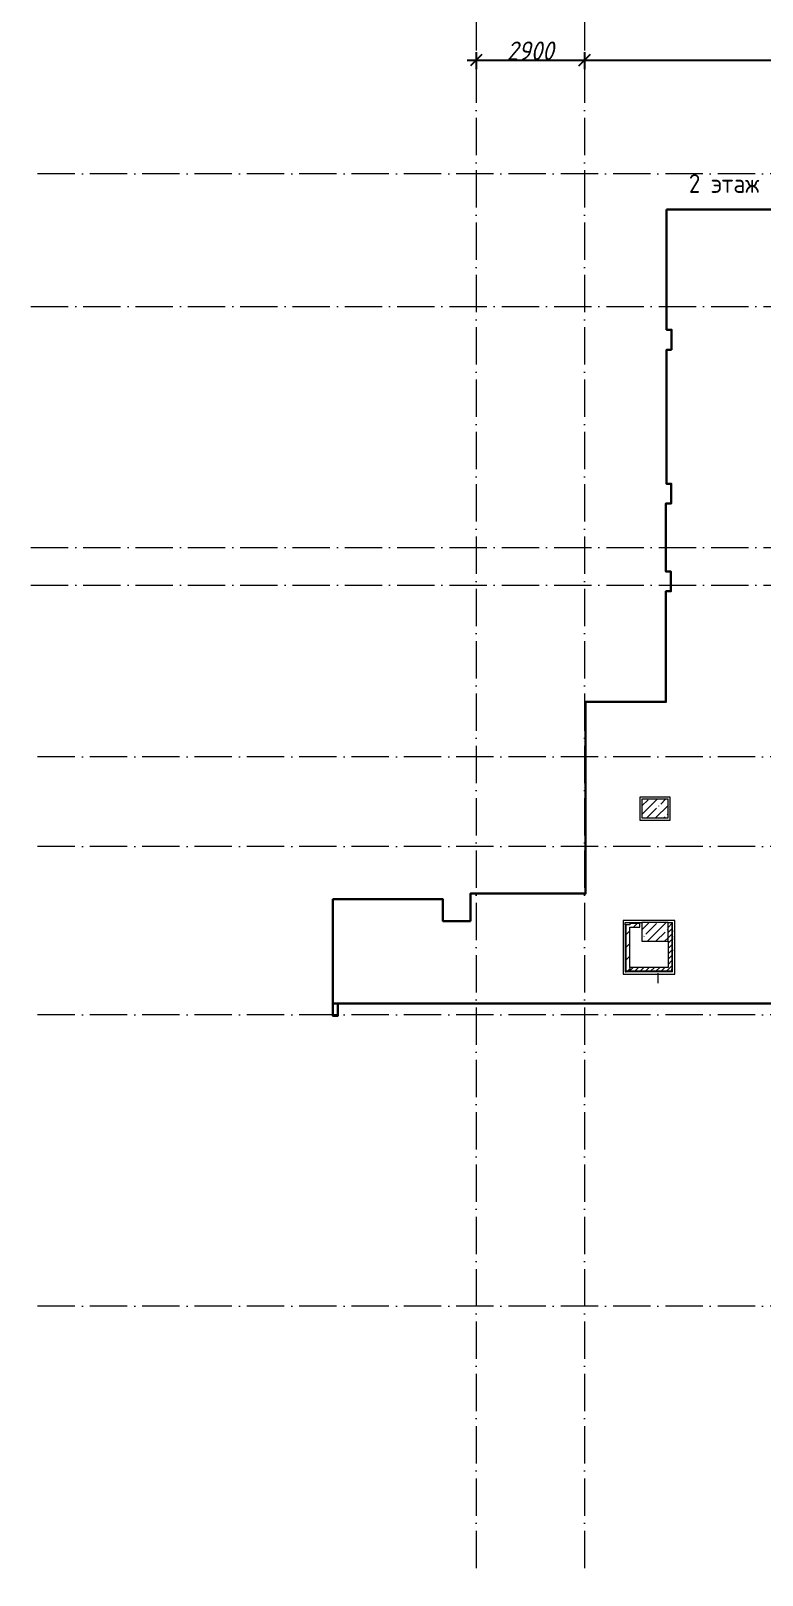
# Model space of a CAD drawing. Header units: millimetres. Extents: x -81576 to 1046824, y -248937 to 691537.
# Drawn here: x 75285 to 94853, y -56662 to -15343 of the extents above; entities that cross this region are included whole.
import ezdxf

# ---------------------------------------------------------------- set-up
doc = ezdxf.new("R2010")
doc.units = ezdxf.units.MM
doc.linetypes.add('50_200_ШТРИХ_1Т_ш5_п1_п1_', pattern=[1400, 1000, -200, 0, -200])
for name, color, linetype, lineweight in [('A-ANNO-DIMS', 7, 'Continuous', 9), ('A-WALL', 7, 'Continuous', 5), ('A-WALL-FNSH-1', 7, 'Continuous', 5), ('A-WALL-IDEN', 7, 'Continuous', 9), ('I-WALL', 7, 'Continuous', 5), ('S-COLS', 7, 'Continuous', 9), ('S-COLS-1', 7, 'Continuous', 5), ('Основные линии', 7, 'Continuous', 30)]:
    doc.layers.add(name, color=color, linetype=linetype, lineweight=lineweight)
doc.layers.add('I-WALL-15', color=7, linetype='Continuous', lineweight=5, true_color=0x787878)
doc.layers.add('Оси-3', color=7, linetype='50_200_ШТРИХ_1Т_ш5_п1_п1_', lineweight=9, true_color=0xaaaaaa)
doc.styles.add('ISOCPEUR_I_1', font='isocpeui.ttf', dxfattribs={"width": 0.9, "height": 500})
doc.styles.add('СПДС', font='isocpeur.ttf', dxfattribs={"width": 0.9})
doc.dimstyles.new('ISO-2_5_0_9К_БОЛЬШОЙ', dxfattribs={"dimscale": 304.8, "dimtxt": 497.990588, "dimasz": 0.984252, "dimexe": 0.787402, "dimexo": 0, "dimgap": 0, "dimtad": 1, "dimdec": 0, "dimzin": 0, "dimdsep": 46, "dimtxsty": 'ISOCPEUR_I_1', "dimblk1": 'OBLIQUE', "dimblk2": 'OBLIQUE', "dimsah": 1, "dimcen": 0.09, "dimdle": 0.787402, "dimazin": 0, "dimtfac": 1, "dimtdec": 4, "dimtix": 1, "dimtmove": 0, "dimatfit": 3, "dimfxl": 1, "dimtvp": 1, "dimtolj": 1, "dimtzin": 0, "dimarcsym": 2})
pattern_1 = [(0, (8836.53, -106284.38), (406.4, 101.6), [6.706, -298.094, 6.706, -298.094, -1625.6]), (0, (8836.53, -106284.38), (406.4, 101.6), [-609.6, 6.706, -602.894, 6.706, -298.094, -711.2]), (0, (8836.53, -106284.38), (406.4, 101.6), [-1524, 6.706, -196.494, 6.706, -501.294]), (120, (8988.93, -106233.58), (-291.18818, 301.15272), [6.706, -298.094, 6.706, -298.094, -1625.6]), (120, (8988.93, -106233.58), (-291.18818, 301.15272), [-609.6, 6.706, -602.894, 6.706, -298.094, -711.2]), (120, (8988.93, -106233.58), (-291.18818, 301.15272), [-1524, 6.706, -196.494, 6.706, -501.294]), (240, (9039.73, -106030.38), (-115.21182, -402.75272), [6.706, -298.094, 6.706, -298.094, -1625.6]), (240, (9039.73, -106030.38), (-115.21182, -402.75272), [-609.6, 6.706, -602.894, 6.706, -298.094, -711.2]), (240, (9039.73, -106030.38), (-115.21182, -402.75272), [-1524, 6.706, -196.494, 6.706, -501.294])]
pattern_2 = [(45, (8836.53, -106284.38), (-70.71068, 70.71068), [])]
pattern_3 = [(45, (8836.53, -106284.38), (-169.70563, 169.70563), [])]

# ---------------------------------------------------------------- blocks, each defined once
blk = doc.blocks.new('BSC_Колонна _Прямоугольная - 500х700-V357-АИ_План этажа_Стены_2')
at = {"layer": 'S-COLS-1'}
h = blk.add_hatch(dxfattribs=at)
h.set_pattern_fill('FP_216', color=256, style=0, pattern_type=2)
h.set_pattern_definition([(315, (-66830.7, 83150), (228.0985, 228.0985), []), (315, (-66830.7, 82921.9), (228.0985, 228.0985), [403.225, -80.645, 6.706, -73.939])])
h.paths.add_polyline_path([(-250, 350), (-250, -350), (250, -350), (250, 350)])
for p, q in [((250, 350), (-250, 350)), ((-250, 350), (-250, -350)), ((250, -350), (250, 350)), ((-250, -350), (250, -350))]:
    blk.add_line(p, q, dxfattribs=at)
blk = doc.blocks.new('BSC_Колонна _Прямоугольная - 500х700-V359-АИ_План этажа_Стены_2')
at = {"layer": 'S-COLS-1'}
h = blk.add_hatch(dxfattribs=at)
h.set_pattern_fill('FP_218', color=256, style=0, pattern_type=2)
h.set_pattern_definition([(315, (-70130.7, 83150), (228.0985, 228.0985), []), (315, (-70130.7, 82921.9), (228.0985, 228.0985), [403.225, -80.645, 6.706, -73.939])])
h.paths.add_polyline_path([(-250, 115), (-250, -350), (250, -350), (250, 350), (-250, 350)])
for p, q in [((250, 350), (-250, 350)), ((-250, 350), (-250, -350)), ((250, -350), (250, 350)), ((-250, -350), (250, -350))]:
    blk.add_line(p, q, dxfattribs=at)
blk = doc.blocks.new('_Oblique')
at = {"color": 0, "linetype": 'ByBlock', "lineweight": -2}
blk.add_line((-0.5, -0.5), (0.5, 0.5), dxfattribs=at)
blk = doc.blocks.new('*D2265')
at = {"layer": 'A-ANNO-DIMS', "color": 0, "lineweight": -2, "transparency": 16777216}
for p, q in [((17951, 123550), (21331, 123550)), ((18191, 123762), (18191, 123310)), ((21091, 123762), (21091, 123310))]:
    blk.add_line(p, q, dxfattribs=at)
at = {"layer": 'Defpoints', "color": 0, "transparency": 16777216}
for p in [(18191, 123762), (21091, 123762), (21091, 123550)]:
    blk.add_point(p, dxfattribs=at)
at = {"layer": 'A-ANNO-DIMS', "color": 0, "lineweight": -2, "transparency": 16777216, "xscale": 300, "yscale": 300, "zscale": 300, "rotation": 180}
blk.add_blockref('_Oblique', (18191, 123550), dxfattribs=at)
at = {"layer": 'A-ANNO-DIMS', "color": 0, "lineweight": -2, "transparency": 16777216, "xscale": 300, "yscale": 300, "zscale": 300}
blk.add_blockref('_Oblique', (21091, 123550), dxfattribs=at)
at = {"layer": 'A-ANNO-DIMS', "color": 0, "transparency": 16777216, "insert": (19641, 123800), "char_height": 500, "width": 1516.96, "attachment_point": 5, "style": 'ISOCPEUR_I_1'}
blk.add_mtext('\\A1;2900', dxfattribs=at)
blk = doc.blocks.new('*D2266')
at = {"layer": 'A-ANNO-DIMS', "color": 0, "lineweight": -2, "transparency": 16777216}
for p, q in [((20851, 123550), (32681, 123550)), ((21091, 123762), (21091, 123310)), ((32441, 123762), (32441, 123310))]:
    blk.add_line(p, q, dxfattribs=at)
at = {"layer": 'Defpoints', "color": 0, "transparency": 16777216}
for p in [(21091, 123762), (32441, 123762), (32441, 123550)]:
    blk.add_point(p, dxfattribs=at)
at = {"layer": 'A-ANNO-DIMS', "color": 0, "lineweight": -2, "transparency": 16777216, "xscale": 300, "yscale": 300, "zscale": 300, "rotation": 180}
blk.add_blockref('_Oblique', (21091, 123550), dxfattribs=at)
at = {"layer": 'A-ANNO-DIMS', "color": 0, "lineweight": -2, "transparency": 16777216, "xscale": 300, "yscale": 300, "zscale": 300}
blk.add_blockref('_Oblique', (32441, 123550), dxfattribs=at)
at = {"layer": 'A-ANNO-DIMS', "color": 0, "transparency": 16777216, "insert": (26766, 123800), "char_height": 500, "width": 1666.35, "attachment_point": 5, "style": 'ISOCPEUR_I_1'}
blk.add_mtext('\\A1;11350', dxfattribs=at)
blk = doc.blocks.new('osi')
at = {"layer": 'Оси-3'}
for p, q in [((18190.8, 126205.7), (18190.8, 83013.9)), ((21090.8, 126205.7), (21090.8, 83013.9)), ((48058.7, 120505.8), (6276.8, 120505.8)), ((6276.8, 116955.5), (48058.7, 116955.5)), ((6276.8, 110505.8), (48058.7, 110505.8)), ((6276.8, 109505.8), (48058.7, 109505.8)), ((48058.7, 104905.8), (6276.8, 104905.8)), ((48058.7, 102505.8), (6276.8, 102505.8)), ((48058.7, 98005.8), (6276.8, 98005.8)), ((48058.7, 90205.8), (6276.8, 90205.8))]:
    blk.add_line(p, q, dxfattribs=at)
at = {"layer": 'A-ANNO-DIMS'}
for base, p1, p2, override, picture, middle in [((21090.8, 123550.1), (18190.8, 123762.2), (21090.8, 123762.2), {"dimpost": '<>', "dimfxl": 2900}, '*D2265', (19640.8, 123800.1)), ((32440.8, 123550.1), (21090.8, 123762.2), (32440.8, 123762.2), {"dimpost": '<>', "dimfxl": 11350}, '*D2266', (26765.8, 123800.1))]:
    dim = blk.add_linear_dim(base=base, p1=p1, p2=p2, dimstyle='ISO-2_5_0_9К_БОЛЬШОЙ', override=override, dxfattribs=at)
    dim.commit()
    dim.dimension.update_dxf_attribs({"geometry": picture, "text_midpoint": middle})

msp = doc.modelspace()

# ---------------------------------------------------------------- hatches: boundary and pattern name
at = {"layer": 'I-WALL'}
h = msp.add_hatch(dxfattribs=at)
h.set_pattern_fill('FP_5', color=256, style=0, pattern_type=2)
h.set_pattern_definition(pattern_3)
h.paths.add_polyline_path([(91311.5, -39323.7), (91576.5, -39323.7), (91576.5, -39223.7), (91311.5, -39223.7), (91311.5, -39263.7)])
h = msp.add_hatch(dxfattribs=at)
h.set_pattern_fill('FP_4', color=256, style=0, pattern_type=2)
h.set_pattern_definition(pattern_2)
h.paths.add_polyline_path([(92436.5, -40403.7), (92436.5, -39203.7), (92336.5, -39203.7), (92336.5, -40403.7)])
h = msp.add_hatch(dxfattribs=at)
h.set_pattern_fill('FP_5', color=256, style=0, pattern_type=2)
h.set_pattern_definition(pattern_3)
h.paths.add_polyline_path([(91211.5, -40503.7), (91311.5, -40503.7), (91311.5, -39263.7), (91211.5, -39263.7)])
h = msp.add_hatch(dxfattribs=at)
h.set_pattern_fill('FP_4', color=256, style=0, pattern_type=2)
h.set_pattern_definition(pattern_2)
h.paths.add_polyline_path([(91311.5, -40503.7), (92436.5, -40503.7), (92436.5, -40403.7), (91311.5, -40403.7)])
at = {"layer": 'I-WALL-15'}
h = msp.add_hatch(dxfattribs=at)
h.set_pattern_fill('FP_3', color=256, style=0, pattern_type=2)
h.set_pattern_definition(pattern_1)
h.paths.add_polyline_path([(91576.5, -39223.7), (91576.5, -39203.7), (91311.5, -39203.7), (91311.5, -39223.7)])
h = msp.add_hatch(dxfattribs=at)
h.set_pattern_fill('FP_3', color=256, style=0, pattern_type=2)
h.set_pattern_definition(pattern_1)
h.paths.add_polyline_path([(92436.5, -40503.7), (92456.5, -40503.7), (92456.5, -39203.7), (92436.5, -39203.7), (92436.5, -40403.7)])
h = msp.add_hatch(dxfattribs=at)
h.set_pattern_fill('FP_3', color=256, style=0, pattern_type=2)
h.set_pattern_definition(pattern_1)
h.paths.add_polyline_path([(91211.5, -40523.7), (91211.5, -39263.7), (91191.5, -39263.7), (91191.5, -40523.7)])
h = msp.add_hatch(dxfattribs=at)
h.set_pattern_fill('FP_3', color=256, style=0, pattern_type=2)
h.set_pattern_definition(pattern_1)
h.paths.add_polyline_path([(91311.5, -40523.7), (92456.5, -40523.7), (92456.5, -40503.7), (91211.5, -40503.7), (91211.5, -40523.7)])

# ---------------------------------------------------------------- linework, layer by layer
at = {"lineweight": 30}
for points in [[(102102.4, -24397.4), (102102.4, -21947.4), (102122.4, -21947.4), (102302.4, -21947.4), (102302.4, -20360.4), (102102.4, -20360.4), (101872.4, -20360.4), (101872.4, -20130.4), (98172.4, -20130.4), (98172.4, -20386.4), (97648.4, -20386.4), (97648.4, -20123.4), (92298.4, -20123.4)], [(92298.4, -20123.4), (92298.4, -23340.4), (92428.4, -23340.4), (92428.4, -23880.4)], [(92428.4, -23880.4), (92293.4, -23880.4), (92293.4, -27461.4), (92294.4, -27461.4)], [(92293.4, -27461.4), (92423.4, -27461.4), (92423.4, -27986.4), (92410.4, -27986.4), (92280.4, -27986.4), (92280.4, -29812.4), (92410.4, -29812.4), (92410.4, -30337.4), (92280.4, -30337.4), (92280.4, -33297.4), (90127.4, -33297.4), (90127.4, -38427.4), (87047.4, -38427.4), (87047.4, -39162.4)], [(87047.4, -39162.4), (86310.4, -39162.4), (86310.4, -38577.4), (83366.4, -38577.4), (83366.4, -41370.4), (84887.7, -41370.4)], [(83366.4, -41370.4), (83366.4, -41700.4), (83496.4, -41700.4), (83496.4, -41370.4)], [(83366.4, -41370.4), (98139.4, -41370.4), (98139.4, -50896.3)]]:
    msp.add_lwpolyline(points, dxfattribs=at)
at = {"layer": 'A-WALL'}
for p, q in [((91576.5, -35843.7), (91576.5, -36463.7)), ((92396.5, -35843.7), (91576.5, -35843.7)), ((92396.5, -36463.7), (92396.5, -35843.7)), ((91576.5, -36463.7), (92396.5, -36463.7)), ((91131.5, -39143.7), (91131.5, -40583.7)), ((92516.5, -39143.7), (91131.5, -39143.7)), ((91191.5, -39263.7), (91191.5, -39203.7)), ((91191.5, -39203.7), (91636.5, -39203.7)), ((91576.5, -39223.7), (91311.5, -39223.7)), ((92336.5, -39203.7), (92456.5, -39203.7)), ((92436.5, -39203.7), (92436.5, -40503.7)), ((92456.5, -40523.7), (92456.5, -39203.7)), ((92516.5, -40583.7), (92516.5, -39143.7)), ((91211.5, -40503.7), (91211.5, -39263.7)), ((91311.5, -40403.7), (91311.5, -40503.7)), ((91131.5, -40583.7), (92516.5, -40583.7)), ((92436.5, -40503.7), (91211.5, -40503.7)), ((92456.5, -40523.7), (91211.5, -40523.7))]:
    msp.add_line(p, q, dxfattribs=at)
at = {"layer": 'A-WALL-FNSH-1'}
for p, q in [((91311.5, -39203.7), (91311.5, -39263.7)), ((91576.5, -39323.7), (91576.5, -39203.7)), ((91191.5, -39263.7), (91191.5, -40523.7)), ((91311.5, -39263.7), (91191.5, -39263.7)), ((91311.5, -40403.7), (91311.5, -39323.7)), ((91311.5, -39323.7), (91576.5, -39323.7)), ((92336.5, -39703.7), (92336.5, -40403.7)), ((92336.5, -40403.7), (91311.5, -40403.7)), ((91191.5, -40523.7), (91211.5, -40523.7))]:
    msp.add_line(p, q, dxfattribs=at)
at = {"layer": 'A-WALL-IDEN'}
msp.add_line((92059, -40553.7), (92059, -40819.8), dxfattribs=at)

# ---------------------------------------------------------------- block references
msp.add_blockref('osi', (69008.7, -139676.2))
at = {"layer": 'S-COLS', "rotation": 89.9999999999999}
for name, p in [('BSC_Колонна _Прямоугольная - 500х700-V359-АИ_План этажа_Стены_2', (91986.5, -36153.7)), ('BSC_Колонна _Прямоугольная - 500х700-V357-АИ_План этажа_Стены_2', (91986.5, -39453.7))]:
    msp.add_blockref(name, p, dxfattribs=at)

# ---------------------------------------------------------------- texts
at = {"layer": 'Основные линии', "insert": (92893, -19176.3), "char_height": 500, "attachment_point": 1, "style": 'СПДС'}
msp.add_mtext_dynamic_manual_height_columns('2 этаж ', width=2291.008, gutter_width=1622.4, heights=[0], dxfattribs=at)

doc.saveas('drawing.dxf')
